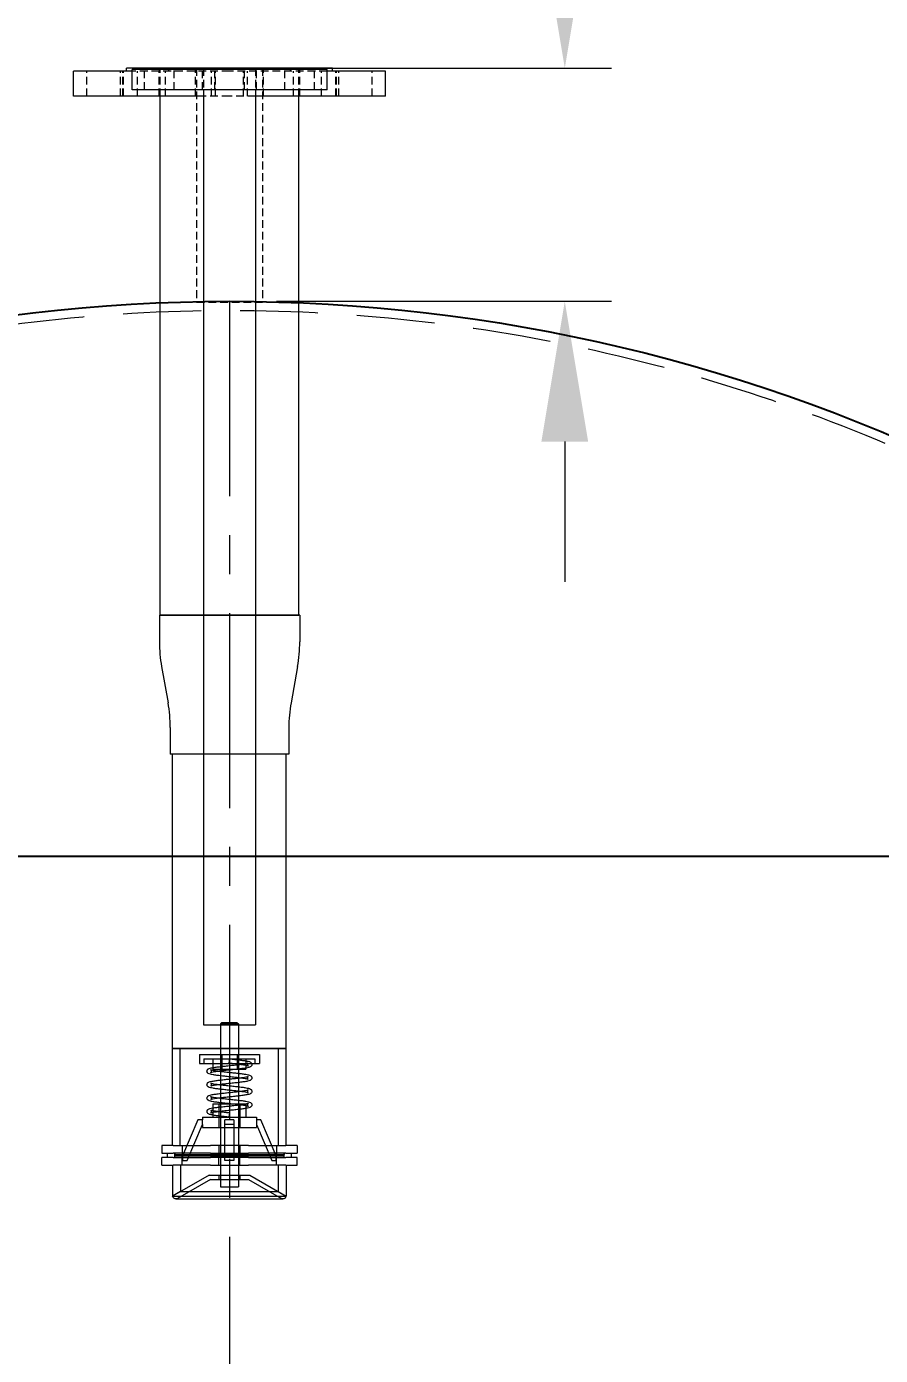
# Model space of a CAD drawing. Header units: millimetres. Extents: x -46397 to 283259, y -8690 to 23983.
# Drawn here: x 122151 to 122699, y 6882 to 7734 of the extents above; entities that cross this region are included whole.
import ezdxf

# ---------------------------------------------------------------- set-up
doc = ezdxf.new("R2010")
doc.units = ezdxf.units.MM
doc.linetypes.add('CENTER', pattern=[2, 1.25, -0.25, 0.25, -0.25])
doc.linetypes.add('HIDDENX2', pattern=[0.75, 0.5, -0.25])
doc.layers.get('Defpoints').update_dxf_attribs({"lineweight": 0})
for name, color, linetype, lineweight in [('DUONGCHINH', 7, 'Continuous', 25), ('DUONGTAM', 1, 'CENTER', 0), ('PHANTOM 2', 8, 'Continuous', 0)]:
    doc.layers.add(name, color=color, linetype=linetype, lineweight=lineweight)
doc.styles.add('GHI CHÚ 1', font='isocp_IV25.ttf', dxfattribs={"width": 0.8})
doc.dimstyles.new('1-30SCALE', dxfattribs={"dimtxt": 75, "dimasz": 75, "dimexe": 37.5, "dimexo": 30, "dimgap": 30, "dimtad": 1, "dimtoh": 1, "dimdec": 0, "dimdsep": 46, "dimtxsty": 'GHI CHÚ 1', "dimcen": 0.09, "dimclrd": 256, "dimclre": 256, "dimclrt": 2, "dimadec": 0, "dimazin": 0, "dimtfac": 1, "dimtdec": 0, "dimtofl": 0, "dimtmove": 0, "dimatfit": 3, "dimfxl": 1, "dimlwd": 0, "dimlwe": 0, "dimarcsym": 0})

# ---------------------------------------------------------------- blocks, each defined once
blk = doc.blocks.new('A$C84ccd93c')
at = {"color": 3, "linetype": 'HIDDENX2', "lineweight": 0, "ltscale": 100}
blk.add_lwpolyline([(-597.67, 1954.61), (-597.67, 2004.63, -0.284518), (-485.99, 2187.93, -0.238987), (490.65, 2187.93, -0.284518), (602.33, 2004.63), (602.33, 1954.61)], format="xyb", dxfattribs=at)
at = {"layer": 'DUONGCHINH', "color": 2, "ltscale": 10, "extrusion": (6.89019e-16, 1, 0)}
blk.add_line((607.33, 1954.61), (-602.67, 1954.61), dxfattribs=at)
at = {"layer": 'DUONGCHINH', "color": 2, "ltscale": 10}
blk.add_lwpolyline([(-603.67, 1954.61), (-603.67, 2004.61, -0.28449), (-488.7, 2193.28, -0.238987), (493.37, 2193.28, -0.28449), (608.33, 2004.61), (608.33, 1954.61)], format="xyb", close=True, dxfattribs=at)
at = {"layer": 'DUONGTAM', "ltscale": 100}
blk.add_line((2.33, 2310.63), (2.33, 98.6), dxfattribs=at)
blk = doc.blocks.new('A$Cbc6c2a49')
at = {"color": 2, "linetype": 'Continuous', "lineweight": 0, "ltscale": 10, "extrusion": (6.89019e-16, 1, 0)}
for p, q in [((-60.17, 2458.23), (-97.67, 2458.23)), ((-97.67, 2442.23), (-97.67, 2458.23)), ((-31.17, 2460.23), (-63.67, 2460.23)), ((-63.67, 2458.23), (-63.67, 2460.23)), ((2.33, 2459.23), (-60.17, 2459.23)), ((-60.17, 2446.23), (-60.17, 2459.23)), ((2.33, 2460.23), (-31.17, 2460.23)), ((-31.17, 2459.23), (-31.17, 2460.23)), ((35.83, 2460.23), (2.33, 2460.23)), ((64.83, 2459.23), (2.33, 2459.23)), ((68.33, 2460.23), (35.83, 2460.23)), ((35.83, 2459.23), (35.83, 2460.23)), ((64.83, 2446.23), (64.83, 2459.23)), ((102.33, 2458.23), (64.83, 2458.23)), ((68.33, 2458.23), (68.33, 2460.23)), ((102.33, 2442.23), (102.33, 2458.23)), ((-14.37, 2442.23), (-97.67, 2442.23)), ((2.33, 2446.23), (-60.17, 2446.23)), ((-42.12, 2109.23), (-42.12, 2442.23)), ((-14.37, 2446.23), (-14.37, 1846.61)), ((64.83, 2446.23), (2.33, 2446.23)), ((19.03, 2446.23), (19.03, 1846.61)), ((102.33, 2442.23), (19.03, 2442.23)), ((46.78, 2109.23), (46.78, 2442.23)), ((-42.12, 2109.23), (-14.37, 2109.23)), ((19.03, 2109.23), (46.78, 2109.23)), ((2.33, 2020.23), (-34.2, 2020.23)), ((-34.2, 1859.62), (-34.2, 2020.23)), ((38.83, 2020.23), (2.33, 2020.23)), ((38.7, 1859.62), (38.7, 2020.23)), ((-34.2, 1831.45), (-34.2, 1859.62)), ((38.7, 1831.45), (38.7, 1859.62)), ((-14.37, 1846.61), (19.03, 1846.61)), ((38.7, 1831.45), (-34.2, 1831.45)), ((-34.2, 1831.45), (2.25, 1831.45)), ((2.25, 1831.45), (38.7, 1831.45))]:
    blk.add_line(p, q, dxfattribs=at)
at = {"color": 1, "linetype": 'HIDDENX2', "lineweight": 0, "ltscale": 10, "extrusion": (6.89019e-16, 1, 0)}
for p, q in [((-89.17, 2442.23), (-89.17, 2458.23)), ((-67.67, 2442.23), (-67.67, 2458.23)), ((-66.17, 2442.23), (-66.17, 2458.23)), ((-65.74, 2442.23), (-65.74, 2458.23)), ((2.33, 2458.23), (-60.17, 2458.23)), ((-56.67, 2442.23), (-56.67, 2458.23)), ((-52.17, 2446.23), (-52.17, 2459.23)), ((-42.74, 2442.23), (-42.74, 2458.23)), ((-42.67, 2442.23), (-42.67, 2460.23)), ((-42.12, 2442.23), (-42.12, 2460.23)), ((-38.67, 2442.23), (-38.67, 2458.23)), ((-36.67, 2458.23), (-36.67, 2460.23)), ((-33.17, 2446.23), (-33.17, 2459.23)), ((-19.42, 2442.23), (-19.42, 2460.23)), ((-18.77, 2460.23), (-18.77, 2310.03)), ((-14.92, 2446.23), (-14.92, 2460.23)), ((-14.37, 2460.23), (-14.37, 2446.23)), ((-9.17, 2442.23), (-9.17, 2458.23)), ((-7.17, 2446.23), (-7.17, 2459.23)), ((-6.67, 2442.23), (-6.67, 2458.23)), ((64.83, 2458.23), (2.33, 2458.23)), ((11.33, 2442.23), (11.33, 2458.23)), ((11.83, 2446.23), (11.83, 2459.23)), ((13.83, 2442.23), (13.83, 2458.23)), ((19.03, 2460.23), (19.03, 2446.23)), ((19.58, 2446.23), (19.58, 2460.23)), ((23.43, 2460.23), (23.43, 2310.03)), ((24.08, 2442.23), (24.08, 2460.23)), ((37.83, 2446.23), (37.83, 2459.23)), ((41.33, 2458.23), (41.33, 2460.23)), ((43.33, 2442.23), (43.33, 2458.23)), ((46.78, 2442.23), (46.78, 2460.23)), ((47.33, 2442.23), (47.33, 2460.23)), ((47.4, 2442.23), (47.4, 2458.23)), ((56.83, 2446.23), (56.83, 2459.23)), ((61.33, 2442.23), (61.33, 2458.23)), ((70.4, 2442.23), (70.4, 2458.23)), ((70.83, 2442.23), (70.83, 2458.23)), ((72.33, 2442.23), (72.33, 2458.23)), ((93.83, 2442.23), (93.83, 2458.23)), ((2.33, 2442.23), (-14.37, 2442.23)), ((19.03, 2442.23), (2.33, 2442.23)), ((-18.77, 2310.03), (23.43, 2310.03)), ((-14.37, 2109.23), (19.03, 2109.23))]:
    blk.add_line(p, q, dxfattribs=at)
at = {"color": 2, "linetype": 'Continuous', "lineweight": 0, "ltscale": 10}
for p, q in [((47.33, 2109.23), (-42.67, 2109.23)), ((-42.67, 2109.23), (-42.67, 2092.24)), ((47.33, 2109.23), (47.33, 2092.24)), ((-41.25, 2076.34), (-37.08, 2053.12)), ((45.92, 2076.34), (41.75, 2053.12)), ((-35.67, 2037.22), (-35.67, 2020.23)), ((40.33, 2037.22), (40.33, 2020.23)), ((40.33, 2020.23), (-35.67, 2020.23))]:
    blk.add_line(p, q, dxfattribs=at)
at = {"color": 150, "linetype": 'Continuous', "lineweight": 0, "ltscale": 10, "extrusion": (6.89019e-16, 1, 0)}
blk.add_line((-42.12, 2109.23), (46.78, 2109.23), dxfattribs=at)
at = {"color": 100, "linetype": 'Continuous', "lineweight": 0, "ltscale": 10, "extrusion": (6.89019e-16, 1, 0)}
for p, q in [((-2.55, 1848.06), (-3.5, 1847.1)), ((8.01, 1847.1), (-3.5, 1847.1)), ((-3.5, 1847.1), (-3.5, 1742.55)), ((-2.55, 1848.06), (7.05, 1848.06)), ((7.05, 1848.06), (8.01, 1847.1)), ((8.01, 1847.1), (8.01, 1742.55)), ((-34.2, 1769.11), (-34.2, 1831.45)), ((-29.25, 1769.11), (-29.25, 1831.45)), ((-16.93, 1827.62), (8.83, 1827.62)), ((-16.93, 1827.62), (-16.93, 1821.86)), ((-14.06, 1824.74), (7.84, 1824.74)), ((-14.06, 1824.74), (-14.06, 1821.86)), ((-8.3, 1824.74), (-8.3, 1818.03)), ((-2.69, 1827.62), (-2.69, 1818.03)), ((7.19, 1827.62), (7.19, 1818.03)), ((7.84, 1824.74), (18.56, 1824.74)), ((8.83, 1827.62), (21.43, 1827.62)), ((12.8, 1824.74), (12.8, 1818.03)), ((18.56, 1824.74), (18.56, 1821.86)), ((21.43, 1827.62), (21.43, 1821.86)), ((33.75, 1769.11), (33.75, 1831.45)), ((38.7, 1769.11), (38.7, 1831.45)), ((-16.93, 1821.86), (8.83, 1821.86)), ((-8.3, 1818.03), (5.87, 1818.03)), ((5.87, 1818.03), (12.8, 1818.03)), ((8.83, 1821.86), (21.43, 1821.86)), ((-8.3, 1795.96), (2.25, 1795.96)), ((-8.3, 1795.96), (-8.3, 1787.33)), ((-4.46, 1795.96), (-4.46, 1780.62)), ((2.25, 1795.96), (12.8, 1795.96)), ((2.25, 1788.77), (2.4, 1790.2)), ((8.96, 1795.96), (8.96, 1780.62)), ((12.8, 1795.96), (12.8, 1787.33)), ((-17.96, 1785.56), (-27.81, 1762.54)), ((-24.93, 1759.52), (-15.01, 1782.69)), ((-15.01, 1785.56), (-17.96, 1785.56)), ((-15.01, 1787.33), (2.25, 1787.33)), ((-15.01, 1787.33), (-15.01, 1785.56)), ((-15.01, 1782.69), (-15.01, 1785.56)), ((-15.01, 1782.69), (-15.01, 1780.62)), ((5.13, 1785.56), (-0.63, 1785.56)), ((-0.63, 1762.54), (-0.63, 1785.56)), ((5.13, 1782.69), (-0.63, 1782.69)), ((2.1, 1787.34), (2.25, 1788.77)), ((2.25, 1787.33), (19.52, 1787.33)), ((5.13, 1785.56), (5.13, 1762.54)), ((19.52, 1787.33), (19.52, 1785.56)), ((19.52, 1785.56), (19.52, 1782.69)), ((22.46, 1785.56), (19.52, 1785.56)), ((19.52, 1782.69), (19.52, 1780.62)), ((19.52, 1782.69), (29.43, 1759.52)), ((32.31, 1762.54), (22.46, 1785.56)), ((-15.01, 1780.62), (2.25, 1780.62)), ((2.25, 1780.62), (19.52, 1780.62)), ((-33.84, 1769.11), (-41.15, 1769.11)), ((-41.15, 1769.11), (-41.15, 1764.31)), ((-33.84, 1769.11), (-9.91, 1769.11)), ((-27.96, 1769.11), (-27.96, 1763.35)), ((14.41, 1769.11), (-9.91, 1769.11)), ((-4.46, 1769.11), (-4.46, 1764.31)), ((8.96, 1769.11), (8.96, 1764.31)), ((14.41, 1769.11), (38.34, 1769.11)), ((32.46, 1769.11), (32.46, 1763.35)), ((45.65, 1769.11), (38.34, 1769.11)), ((45.65, 1769.11), (45.65, 1764.31)), ((-41.15, 1764.31), (-33.84, 1764.31)), ((-33.84, 1761.43), (-41.15, 1761.43)), ((-41.15, 1756.64), (-41.15, 1761.43)), ((-41.15, 1756.64), (-33.84, 1756.64)), ((-37.55, 1761.43), (-37.55, 1764.31)), ((-34.2, 1756.64), (-34.2, 1736.67)), ((-9.91, 1764.31), (-33.84, 1764.31)), ((-33.84, 1761.43), (-9.91, 1761.43)), ((-9.91, 1756.64), (-33.84, 1756.64)), ((-32.76, 1764.31), (-32.76, 1763.35)), ((-32.76, 1761.43), (-32.76, 1764.31)), ((-32.76, 1763.35), (37.26, 1763.35)), ((37.26, 1762.39), (-32.76, 1762.39)), ((-32.76, 1761.43), (-32.76, 1762.39)), ((-29.05, 1756.64), (-29.05, 1739.64)), ((-27.96, 1756.64), (-27.96, 1762.39)), ((-27.81, 1762.54), (-27.81, 1759.52)), ((-27.81, 1759.52), (-24.93, 1759.52)), ((-9.91, 1764.31), (14.41, 1764.31)), ((14.41, 1761.43), (-9.91, 1761.43)), ((-9.91, 1756.64), (14.41, 1756.64)), ((-4.46, 1756.64), (-4.46, 1761.43)), ((5.13, 1762.54), (-0.63, 1762.54)), ((-0.63, 1759.52), (-0.63, 1762.54)), ((5.13, 1759.52), (-0.63, 1759.52)), ((5.13, 1762.54), (5.13, 1759.52)), ((8.96, 1756.64), (8.96, 1761.43)), ((38.34, 1764.31), (14.41, 1764.31)), ((14.41, 1761.43), (38.34, 1761.43)), ((38.34, 1756.64), (14.41, 1756.64)), ((29.43, 1759.52), (32.31, 1759.52)), ((32.31, 1759.52), (32.31, 1762.54)), ((32.46, 1756.64), (32.46, 1762.39)), ((33.55, 1756.64), (33.55, 1739.64)), ((37.26, 1764.31), (37.26, 1763.35)), ((37.26, 1761.43), (37.26, 1764.31)), ((37.26, 1761.43), (37.26, 1762.39)), ((38.34, 1764.31), (45.65, 1764.31)), ((45.65, 1761.43), (38.34, 1761.43)), ((38.34, 1756.64), (45.65, 1756.64)), ((38.7, 1756.64), (38.7, 1736.67)), ((42.06, 1761.43), (42.06, 1764.31)), ((45.65, 1756.64), (45.65, 1761.43)), ((-10.72, 1750.22), (-34.2, 1736.67)), ((-9.95, 1747.35), (-31.1, 1735.13)), ((-10.72, 1750.22), (3.43, 1750.22)), ((-9.95, 1747.35), (3.36, 1747.35)), ((-4.46, 1750.22), (-4.46, 1747.35)), ((3.36, 1747.35), (14.45, 1747.35)), ((3.43, 1750.22), (15.22, 1750.22)), ((8.96, 1750.22), (8.96, 1747.35)), ((14.45, 1747.35), (35.6, 1735.13)), ((15.22, 1750.22), (38.7, 1736.67)), ((-29.05, 1739.64), (-34.2, 1736.67)), ((-29.05, 1739.64), (33.55, 1739.64)), ((-3.5, 1742.55), (8.01, 1742.55)), ((33.55, 1739.64), (38.7, 1736.67)), ((-34.2, 1736.67), (5.57, 1736.67)), ((-33.72, 1735.84), (-34.2, 1736.67)), ((-34.2, 1736.67), (38.7, 1736.67)), ((-32.06, 1734.88), (36.56, 1734.88)), ((5.57, 1736.67), (38.7, 1736.67)), ((38.22, 1735.84), (38.7, 1736.67))]:
    blk.add_line(p, q, dxfattribs=at)
at = {"color": 2, "linetype": 'Continuous', "lineweight": 0, "ltscale": 10}
for centre, start, end in [((47.33, 2092.24), 180, 190.17551), ((-42.67, 2092.24), 349.82449, 0), ((-125.67, 2037.22), 0, 10.17551), ((130.33, 2037.22), 169.82449, 180)]:
    blk.add_arc(centre, 90, start, end, dxfattribs=at)
at = {"color": 100, "linetype": 'Continuous', "lineweight": 0, "ltscale": 10, "extrusion": (0, 0, -1)}
for centre, start, end in [((32.06, 1736.79), 270, 330), ((32.06, 1736.79), 240, 270), ((-36.56, 1736.79), 270, 300), ((-36.56, 1736.79), 210, 270)]:
    blk.add_arc(centre, 1.92, start, end, dxfattribs=at)
at = {"color": 100, "linetype": 'Continuous', "lineweight": 0, "ltscale": 10}
for points, knots in [([(2.4, 1824.73), (3.48, 1824.62), (4.57, 1824.5), (6.66, 1824.27), (7.67, 1824.16), (9.57, 1823.93), (10.47, 1823.81), (12.07, 1823.58), (12.79, 1823.46), (14.04, 1823.22), (14.56, 1823.09), (15.25, 1822.86), (15.47, 1822.78), (15.92, 1822.51), (16.18, 1822.33), (16.47, 1821.86), (16.55, 1821.7), (16.64, 1821.31), (16.65, 1821.07), (16.57, 1820.64), (16.49, 1820.45), (16.29, 1820.12), (16.16, 1819.99), (15.9, 1819.76), (15.75, 1819.67), (15.33, 1819.45), (15.06, 1819.35), (14.22, 1819.1), (13.59, 1818.97), (12.09, 1818.71), (11.22, 1818.58), (9.38, 1818.33), (8.41, 1818.21), (6.38, 1817.98), (5.32, 1817.86), (3.17, 1817.63), (2.08, 1817.52), (-0.06, 1817.29), (-1.12, 1817.18), (-3.13, 1816.95), (-4.09, 1816.83), (-5.83, 1816.61), (-6.63, 1816.5), (-7.99, 1816.28), (-8.56, 1816.17), (-9.4, 1815.97), (-9.7, 1815.86), (-9.76, 1815.83), (-9.76, 1815.83), (-9.76, 1815.83), (-9.73, 1815.85), (-9.62, 1815.94), (-9.57, 1815.99), (-9.43, 1816.17), (-9.35, 1816.32), (-9.28, 1816.6), (-9.26, 1816.71), (-9.26, 1817.02), (-9.31, 1817.22), (-9.45, 1817.51), (-9.53, 1817.62), (-9.66, 1817.75), (-9.71, 1817.79), (-9.75, 1817.82), (-9.76, 1817.82), (-9.76, 1817.82), (-9.76, 1817.82), (-9.71, 1817.8), (-9.62, 1817.76), (-9.29, 1817.66), (-8.99, 1817.58), (-8.17, 1817.41), (-7.61, 1817.31), (-6.29, 1817.11), (-5.5, 1817), (-3.77, 1816.78), (-2.81, 1816.67), (-0.81, 1816.44), (0.24, 1816.33), (2.36, 1816.1), (3.45, 1815.99), (5.56, 1815.76), (6.61, 1815.65), (8.59, 1815.42), (9.53, 1815.3), (11.25, 1815.07), (12.04, 1814.95), (13.41, 1814.72), (14.01, 1814.59), (15.02, 1814.32), (15.42, 1814.21), (15.97, 1813.83), (16.07, 1813.75), (16.27, 1813.54), (16.37, 1813.41), (16.57, 1813.04), (16.64, 1812.77), (16.64, 1812.3), (16.59, 1812.08), (16.44, 1811.71), (16.33, 1811.55), (16.09, 1811.28), (15.95, 1811.17), (15.63, 1810.96), (15.45, 1810.88), (14.86, 1810.64), (14.41, 1810.52), (13.19, 1810.26), (12.36, 1810.12), (10.59, 1809.86), (9.67, 1809.74), (7.72, 1809.5), (6.69, 1809.38), (4.58, 1809.15), (3.49, 1809.04), (1.33, 1808.81), (0.25, 1808.69), (-1.83, 1808.46), (-2.84, 1808.35), (-4.71, 1808.12), (-5.59, 1808.01), (-7.13, 1807.79), (-7.81, 1807.68), (-8.89, 1807.46), (-9.32, 1807.36), (-9.67, 1807.24), (-9.74, 1807.21), (-9.76, 1807.2), (-9.76, 1807.2), (-9.76, 1807.2), (-9.74, 1807.21), (-9.65, 1807.28), (-9.6, 1807.33), (-9.46, 1807.49), (-9.37, 1807.64), (-9.28, 1807.93), (-9.26, 1808.06), (-9.26, 1808.39), (-9.31, 1808.58), (-9.44, 1808.87), (-9.53, 1808.98), (-9.66, 1809.12), (-9.71, 1809.15), (-9.75, 1809.18), (-9.76, 1809.19), (-9.76, 1809.19), (-9.76, 1809.19), (-9.71, 1809.16), (-9.62, 1809.13), (-9.29, 1809.03), (-9, 1808.95), (-8.19, 1808.78), (-7.64, 1808.68), (-6.32, 1808.48), (-5.53, 1808.37), (-3.8, 1808.15), (-2.85, 1808.04), (-0.86, 1807.81), (0.2, 1807.7), (2.32, 1807.47), (3.41, 1807.36), (5.52, 1807.13), (6.57, 1807.02), (8.55, 1806.79), (9.49, 1806.67), (11.22, 1806.44), (12.01, 1806.33), (13.39, 1806.09), (13.98, 1805.97), (15, 1805.7), (15.41, 1805.59), (15.95, 1805.21), (16.05, 1805.13), (16.26, 1804.92), (16.37, 1804.79), (16.56, 1804.41), (16.64, 1804.15), (16.64, 1803.67), (16.59, 1803.45), (16.44, 1803.08), (16.33, 1802.92), (16.09, 1802.65), (15.96, 1802.54), (15.64, 1802.33), (15.45, 1802.25), (14.86, 1802.01), (14.42, 1801.89), (13.2, 1801.63), (12.38, 1801.49), (10.61, 1801.23), (9.68, 1801.11), (7.74, 1800.87), (6.7, 1800.75), (4.6, 1800.52), (3.51, 1800.41), (1.35, 1800.18), (0.27, 1800.06), (-1.81, 1799.83), (-2.83, 1799.72), (-4.7, 1799.49), (-5.58, 1799.38), (-7.12, 1799.16), (-7.8, 1799.05), (-8.88, 1798.83), (-9.31, 1798.73), (-9.67, 1798.61), (-9.74, 1798.58), (-9.76, 1798.57), (-9.76, 1798.57), (-9.76, 1798.57), (-9.74, 1798.58), (-9.65, 1798.65), (-9.6, 1798.7), (-9.46, 1798.86), (-9.37, 1799), (-9.28, 1799.3), (-9.26, 1799.43), (-9.26, 1799.75), (-9.31, 1799.95), (-9.44, 1800.24), (-9.53, 1800.35), (-9.66, 1800.49), (-9.71, 1800.52), (-9.75, 1800.55), (-9.76, 1800.56), (-9.76, 1800.56), (-9.76, 1800.55), (-9.71, 1800.53), (-9.62, 1800.5), (-9.3, 1800.39), (-9, 1800.32), (-8.19, 1800.15), (-7.64, 1800.05), (-6.32, 1799.85), (-5.53, 1799.74), (-3.81, 1799.52), (-2.85, 1799.41), (-0.86, 1799.18), (0.2, 1799.07), (2.32, 1798.84), (3.4, 1798.73), (5.52, 1798.5), (6.57, 1798.39), (8.55, 1798.16), (9.49, 1798.04), (11.22, 1797.81), (12, 1797.69), (13.39, 1797.46), (13.98, 1797.33), (15, 1797.06), (15.41, 1796.95), (15.95, 1796.58), (16.05, 1796.5), (16.26, 1796.29), (16.37, 1796.16), (16.56, 1795.78), (16.64, 1795.52), (16.64, 1795.04), (16.59, 1794.82), (16.44, 1794.44), (16.33, 1794.28), (16.09, 1794.01), (15.96, 1793.91), (15.64, 1793.7), (15.45, 1793.61), (14.87, 1793.38), (14.42, 1793.26), (13.2, 1793), (12.38, 1792.85), (10.61, 1792.59), (9.68, 1792.47), (7.74, 1792.24), (6.71, 1792.12), (4.6, 1791.89), (3.51, 1791.77), (1.35, 1791.54), (0.27, 1791.43), (-1.81, 1791.2), (-2.83, 1791.09), (-4.7, 1790.86), (-5.58, 1790.75), (-7.12, 1790.52), (-7.8, 1790.41), (-8.88, 1790.2), (-9.31, 1790.09), (-9.67, 1789.98), (-9.74, 1789.94), (-9.76, 1789.93), (-9.76, 1789.93), (-9.76, 1789.93), (-9.74, 1789.95), (-9.65, 1790.02), (-9.6, 1790.06), (-9.46, 1790.23), (-9.37, 1790.37), (-9.28, 1790.67), (-9.26, 1790.8), (-9.26, 1791.12), (-9.31, 1791.31), (-9.44, 1791.61), (-9.53, 1791.72), (-9.66, 1791.85), (-9.71, 1791.89), (-9.75, 1791.92), (-9.76, 1791.92), (-9.76, 1791.92), (-9.76, 1791.92), (-9.71, 1791.9), (-9.62, 1791.86), (-9.3, 1791.76), (-9, 1791.69), (-8.19, 1791.52), (-7.64, 1791.42), (-6.32, 1791.21), (-5.53, 1791.1), (-3.81, 1790.89), (-2.85, 1790.77), (-0.86, 1790.55), (0.2, 1790.44), (1.64, 1790.28), (2.02, 1790.24), (2.4, 1790.2)], [0, 0, 0, 0, 3.255534, 3.255534, 6.500808, 6.500808, 9.763637, 9.763637, 13.056435, 13.056435, 16.42585, 16.42585, 18.286255, 18.286255, 20.075659, 20.075659, 20.7934, 20.7934, 21.709382, 21.709382, 22.556893, 22.556893, 23.449854, 23.449854, 24.58777, 24.58777, 26.861886, 26.861886, 30.573441, 30.573441, 34.172372, 34.172372, 37.508091, 37.508091, 40.787111, 40.787111, 44.042417, 44.042417, 47.28224, 47.28224, 50.507175, 50.507175, 53.711307, 53.711307, 56.87464, 56.87464, 59.929212, 59.929212, 60.20495, 60.20495, 61.192695, 61.192695, 61.789121, 61.789121, 62.618379, 62.618379, 63.118392, 63.118392, 63.96873, 63.96873, 64.75738, 64.75738, 65.523724, 65.523724, 66.032528, 66.032528, 66.464988, 66.464988, 67.9071, 67.9071, 70.207211, 70.207211, 73.053605, 73.053605, 76.133651, 76.133651, 79.302651, 79.302651, 82.508693, 82.508693, 85.734598, 85.734598, 88.97513, 88.97513, 92.231133, 92.231133, 95.510818, 95.510818, 98.842914, 98.842914, 102.365148, 102.365148, 103.116393, 103.116393, 103.891665, 103.891665, 104.937146, 104.937146, 105.78861, 105.78861, 106.650756, 106.650756, 107.630358, 107.630358, 109.166168, 109.166168, 112.366785, 112.366785, 116.288201, 116.288201, 119.690678, 119.690678, 122.986961, 122.986961, 126.250865, 126.250865, 129.497003, 129.497003, 132.728698, 132.728698, 135.943175, 135.943175, 139.128391, 139.128391, 142.244953, 142.244953, 143.661209, 143.661209, 143.833986, 143.833986, 144.714526, 144.714526, 145.321743, 145.321743, 146.176572, 146.176572, 146.748439, 146.748439, 147.587061, 147.587061, 148.377983, 148.377983, 149.143666, 149.143666, 149.662644, 149.662644, 150.080849, 150.080849, 151.514329, 151.514329, 153.801968, 153.801968, 156.643951, 156.643951, 159.722115, 159.722115, 162.890399, 162.890399, 166.096101, 166.096101, 169.321792, 169.321792, 172.562137, 172.562137, 175.817903, 175.817903, 179.097161, 179.097161, 182.428144, 182.428144, 185.945, 185.945, 186.706888, 186.706888, 187.507652, 187.507652, 188.562358, 188.562358, 189.413597, 189.413597, 190.275538, 190.275538, 191.253708, 191.253708, 192.783102, 192.783102, 195.975204, 195.975204, 199.899689, 199.899689, 203.303338, 203.303338, 206.599876, 206.599876, 209.863897, 209.863897, 213.110113, 213.110113, 216.341886, 216.341886, 219.556473, 219.556473, 222.741905, 222.741905, 225.859044, 225.859044, 227.276584, 227.276584, 227.464124, 227.464124, 228.335646, 228.335646, 228.946497, 228.946497, 229.803211, 229.803211, 230.378547, 230.378547, 231.216578, 231.216578, 232.007615, 232.007615, 232.773265, 232.773265, 233.292756, 233.292756, 233.710244, 233.710244, 235.143291, 235.143291, 237.430301, 237.430301, 240.272062, 240.272062, 243.35013, 243.35013, 246.518377, 246.518377, 249.724062, 249.724062, 252.949743, 252.949743, 256.190078, 256.190078, 259.445833, 259.445833, 262.725069, 262.725069, 266.055997, 266.055997, 269.572585, 269.572585, 270.335012, 270.335012, 271.137096, 271.137096, 272.192268, 272.192268, 273.043492, 273.043492, 273.905425, 273.905425, 274.883536, 274.883536, 276.412664, 276.412664, 279.604408, 279.604408, 283.529019, 283.529019, 286.932717, 286.932717, 290.229266, 290.229266, 293.493291, 293.493291, 296.739511, 296.739511, 299.971287, 299.971287, 303.185879, 303.185879, 306.37132, 306.37132, 309.488483, 309.488483, 310.906077, 310.906077, 311.094235, 311.094235, 311.965379, 311.965379, 312.576383, 312.576383, 313.433176, 313.433176, 314.008657, 314.008657, 314.846663, 314.846663, 315.637704, 315.637704, 316.403354, 316.403354, 316.922866, 316.922866, 317.340324, 317.340324, 318.773353, 318.773353, 321.060337, 321.060337, 323.902088, 323.902088, 326.980152, 326.980152, 330.148398, 330.148398, 333.354083, 333.354083, 334.509452, 334.509452, 334.509452, 334.509452]), ([(2.25, 1823.3), (2.27, 1823.48), (2.29, 1823.67), (2.33, 1824.01), (2.34, 1824.17), (2.37, 1824.43), (2.38, 1824.54), (2.4, 1824.69), (2.4, 1824.73), (2.4, 1824.73), (2.4, 1824.73), (2.4, 1824.73)], [-1.8232205, -1.8232205, -1.8232205, -1.8232205, -1.7656573, -1.7656573, -1.7070607, -1.7070607, -1.648464, -1.648464, -1.5898673, -1.5898673, -1.5868642, -1.5868642, -1.5868642, -1.5868642]), ([(2.1, 1787.34), (1.02, 1787.45), (-0.07, 1787.57), (-2.16, 1787.8), (-3.17, 1787.91), (-5.07, 1788.14), (-5.96, 1788.26), (-7.57, 1788.49), (-8.29, 1788.61), (-9.54, 1788.85), (-10.06, 1788.98), (-10.74, 1789.21), (-10.97, 1789.3), (-11.42, 1789.56), (-11.68, 1789.74), (-11.97, 1790.21), (-12.04, 1790.37), (-12.14, 1790.76), (-12.15, 1791), (-12.07, 1791.43), (-11.99, 1791.62), (-11.79, 1791.95), (-11.66, 1792.08), (-11.4, 1792.31), (-11.25, 1792.4), (-10.83, 1792.62), (-10.55, 1792.72), (-9.72, 1792.97), (-9.09, 1793.1), (-7.59, 1793.37), (-6.72, 1793.49), (-4.88, 1793.74), (-3.91, 1793.86), (-1.88, 1794.09), (-0.82, 1794.21), (1.33, 1794.44), (2.42, 1794.55), (4.56, 1794.78), (5.63, 1794.9), (7.63, 1795.12), (8.59, 1795.24), (10.33, 1795.46), (11.13, 1795.57), (12.49, 1795.79), (13.06, 1795.9), (13.91, 1796.1), (14.21, 1796.21), (14.26, 1796.24), (14.26, 1796.24), (14.26, 1796.24), (14.23, 1796.22), (14.12, 1796.13), (14.07, 1796.08), (13.94, 1795.9), (13.85, 1795.75), (13.78, 1795.47), (13.76, 1795.36), (13.76, 1795.05), (13.81, 1794.86), (13.95, 1794.56), (14.03, 1794.45), (14.16, 1794.32), (14.21, 1794.28), (14.26, 1794.25), (14.26, 1794.25), (14.26, 1794.25), (14.26, 1794.25), (14.21, 1794.28), (14.12, 1794.31), (13.79, 1794.41), (13.49, 1794.49), (12.67, 1794.66), (12.11, 1794.76), (10.79, 1794.96), (10, 1795.07), (8.27, 1795.29), (7.31, 1795.4), (5.32, 1795.63), (4.26, 1795.74), (2.14, 1795.97), (1.05, 1796.08), (-1.06, 1796.31), (-2.11, 1796.43), (-4.08, 1796.65), (-5.03, 1796.77), (-6.75, 1797), (-7.53, 1797.12), (-8.91, 1797.36), (-9.5, 1797.48), (-10.52, 1797.75), (-10.92, 1797.86), (-11.47, 1798.24), (-11.57, 1798.32), (-11.77, 1798.53), (-11.87, 1798.66), (-12.06, 1799.03), (-12.14, 1799.3), (-12.14, 1799.77), (-12.09, 1799.99), (-11.93, 1800.36), (-11.82, 1800.52), (-11.58, 1800.79), (-11.45, 1800.9), (-11.13, 1801.11), (-10.95, 1801.19), (-10.36, 1801.43), (-9.91, 1801.55), (-8.69, 1801.81), (-7.86, 1801.95), (-6.09, 1802.21), (-5.17, 1802.34), (-3.22, 1802.57), (-2.19, 1802.69), (-0.08, 1802.92), (1.01, 1803.03), (3.17, 1803.26), (4.25, 1803.38), (6.33, 1803.61), (7.34, 1803.72), (9.22, 1803.95), (10.09, 1804.06), (11.63, 1804.28), (12.31, 1804.4), (13.39, 1804.61), (13.82, 1804.71), (14.17, 1804.83), (14.25, 1804.86), (14.26, 1804.87), (14.26, 1804.87), (14.26, 1804.87), (14.24, 1804.86), (14.15, 1804.79), (14.1, 1804.74), (13.96, 1804.58), (13.87, 1804.43), (13.78, 1804.14), (13.76, 1804.01), (13.76, 1803.69), (13.81, 1803.49), (13.94, 1803.2), (14.03, 1803.09), (14.16, 1802.95), (14.21, 1802.92), (14.26, 1802.89), (14.26, 1802.88), (14.26, 1802.88), (14.26, 1802.89), (14.21, 1802.91), (14.12, 1802.94), (13.8, 1803.04), (13.5, 1803.12), (12.69, 1803.29), (12.14, 1803.39), (10.82, 1803.59), (10.03, 1803.7), (8.31, 1803.92), (7.35, 1804.03), (5.36, 1804.26), (4.3, 1804.37), (2.18, 1804.6), (1.09, 1804.71), (-1.02, 1804.94), (-2.07, 1805.05), (-4.05, 1805.28), (-4.99, 1805.4), (-6.72, 1805.63), (-7.5, 1805.75), (-8.89, 1805.98), (-9.48, 1806.1), (-10.5, 1806.37), (-10.91, 1806.49), (-11.45, 1806.86), (-11.55, 1806.94), (-11.76, 1807.15), (-11.86, 1807.28), (-12.06, 1807.66), (-12.14, 1807.92), (-12.14, 1808.4), (-12.09, 1808.62), (-11.94, 1808.99), (-11.83, 1809.15), (-11.59, 1809.42), (-11.46, 1809.53), (-11.14, 1809.74), (-10.95, 1809.83), (-10.36, 1810.06), (-9.92, 1810.18), (-8.7, 1810.44), (-7.88, 1810.58), (-6.11, 1810.84), (-5.18, 1810.97), (-3.23, 1811.2), (-2.2, 1811.32), (-0.1, 1811.55), (0.99, 1811.67), (3.15, 1811.89), (4.24, 1812.01), (6.32, 1812.24), (7.33, 1812.35), (9.2, 1812.58), (10.08, 1812.69), (11.62, 1812.91), (12.3, 1813.03), (13.39, 1813.24), (13.81, 1813.35), (14.17, 1813.46), (14.24, 1813.49), (14.26, 1813.5), (14.26, 1813.5), (14.26, 1813.5), (14.24, 1813.49), (14.15, 1813.42), (14.1, 1813.38), (13.96, 1813.21), (13.87, 1813.07), (13.78, 1812.77), (13.76, 1812.64), (13.76, 1812.32), (13.81, 1812.13), (13.94, 1811.83), (14.03, 1811.72), (14.16, 1811.59), (14.21, 1811.55), (14.26, 1811.52), (14.26, 1811.52), (14.26, 1811.52), (14.26, 1811.52), (14.21, 1811.54), (14.12, 1811.57), (13.8, 1811.68), (13.5, 1811.75), (12.69, 1811.92), (12.14, 1812.02), (10.82, 1812.23), (10.03, 1812.33), (8.31, 1812.55), (7.35, 1812.67), (5.36, 1812.89), (4.31, 1813), (2.18, 1813.23), (1.1, 1813.34), (-1.02, 1813.57), (-2.07, 1813.69), (-4.04, 1813.91), (-4.99, 1814.03), (-6.71, 1814.26), (-7.5, 1814.38), (-8.88, 1814.62), (-9.48, 1814.74), (-10.5, 1815.01), (-10.9, 1815.12), (-11.45, 1815.49), (-11.55, 1815.57), (-11.76, 1815.78), (-11.86, 1815.91), (-12.06, 1816.29), (-12.14, 1816.56), (-12.14, 1817.04), (-12.09, 1817.25), (-11.94, 1817.63), (-11.83, 1817.79), (-11.59, 1818.06), (-11.46, 1818.16), (-11.14, 1818.37), (-10.95, 1818.46), (-10.36, 1818.69), (-9.92, 1818.81), (-8.7, 1819.08), (-7.88, 1819.22), (-6.11, 1819.48), (-5.18, 1819.6), (-3.24, 1819.83), (-2.2, 1819.95), (-0.1, 1820.18), (0.99, 1820.3), (3.15, 1820.53), (4.23, 1820.64), (6.32, 1820.87), (7.33, 1820.98), (9.2, 1821.21), (10.08, 1821.32), (11.62, 1821.55), (12.3, 1821.66), (13.39, 1821.87), (13.81, 1821.98), (14.17, 1822.1), (14.24, 1822.13), (14.26, 1822.14), (14.26, 1822.14), (14.26, 1822.14), (14.24, 1822.13), (14.15, 1822.05), (14.1, 1822.01), (13.96, 1821.85), (13.87, 1821.7), (13.78, 1821.41), (13.76, 1821.27), (13.76, 1820.95), (13.81, 1820.76), (13.94, 1820.46), (14.03, 1820.36), (14.16, 1820.22), (14.21, 1820.18), (14.26, 1820.15), (14.26, 1820.15), (14.26, 1820.15), (14.26, 1820.15), (14.21, 1820.17), (14.12, 1820.21), (13.8, 1820.31), (13.5, 1820.38), (12.69, 1820.55), (12.14, 1820.65), (10.82, 1820.86), (10.03, 1820.97), (8.31, 1821.19), (7.35, 1821.3), (5.36, 1821.52), (4.31, 1821.64), (2.87, 1821.79), (2.48, 1821.83), (2.1, 1821.87)], [0, 0, 0, 0, 3.255534, 3.255534, 6.500808, 6.500808, 9.763637, 9.763637, 13.056435, 13.056435, 16.42585, 16.42585, 18.286255, 18.286255, 20.075659, 20.075659, 20.7934, 20.7934, 21.709382, 21.709382, 22.556893, 22.556893, 23.449854, 23.449854, 24.58777, 24.58777, 26.861886, 26.861886, 30.573441, 30.573441, 34.172372, 34.172372, 37.508091, 37.508091, 40.787111, 40.787111, 44.042417, 44.042417, 47.28224, 47.28224, 50.507175, 50.507175, 53.711307, 53.711307, 56.87464, 56.87464, 59.929212, 59.929212, 60.20495, 60.20495, 61.192695, 61.192695, 61.789121, 61.789121, 62.618379, 62.618379, 63.118392, 63.118392, 63.96873, 63.96873, 64.75738, 64.75738, 65.523724, 65.523724, 66.032528, 66.032528, 66.464988, 66.464988, 67.9071, 67.9071, 70.207211, 70.207211, 73.053605, 73.053605, 76.133651, 76.133651, 79.302651, 79.302651, 82.508693, 82.508693, 85.734598, 85.734598, 88.97513, 88.97513, 92.231133, 92.231133, 95.510818, 95.510818, 98.842914, 98.842914, 102.365148, 102.365148, 103.116393, 103.116393, 103.891665, 103.891665, 104.937146, 104.937146, 105.78861, 105.78861, 106.650756, 106.650756, 107.630358, 107.630358, 109.166168, 109.166168, 112.366785, 112.366785, 116.288201, 116.288201, 119.690678, 119.690678, 122.986961, 122.986961, 126.250865, 126.250865, 129.497003, 129.497003, 132.728698, 132.728698, 135.943175, 135.943175, 139.128391, 139.128391, 142.244953, 142.244953, 143.661209, 143.661209, 143.833986, 143.833986, 144.714526, 144.714526, 145.321743, 145.321743, 146.176572, 146.176572, 146.748439, 146.748439, 147.587061, 147.587061, 148.377983, 148.377983, 149.143666, 149.143666, 149.662644, 149.662644, 150.080849, 150.080849, 151.514329, 151.514329, 153.801968, 153.801968, 156.643951, 156.643951, 159.722115, 159.722115, 162.890399, 162.890399, 166.096101, 166.096101, 169.321792, 169.321792, 172.562137, 172.562137, 175.817903, 175.817903, 179.097161, 179.097161, 182.428144, 182.428144, 185.945, 185.945, 186.706888, 186.706888, 187.507652, 187.507652, 188.562358, 188.562358, 189.413597, 189.413597, 190.275538, 190.275538, 191.253708, 191.253708, 192.783102, 192.783102, 195.975204, 195.975204, 199.899689, 199.899689, 203.303338, 203.303338, 206.599876, 206.599876, 209.863897, 209.863897, 213.110113, 213.110113, 216.341886, 216.341886, 219.556473, 219.556473, 222.741905, 222.741905, 225.859044, 225.859044, 227.276584, 227.276584, 227.464124, 227.464124, 228.335646, 228.335646, 228.946497, 228.946497, 229.803211, 229.803211, 230.378547, 230.378547, 231.216578, 231.216578, 232.007615, 232.007615, 232.773265, 232.773265, 233.292756, 233.292756, 233.710244, 233.710244, 235.143291, 235.143291, 237.430301, 237.430301, 240.272062, 240.272062, 243.35013, 243.35013, 246.518377, 246.518377, 249.724062, 249.724062, 252.949743, 252.949743, 256.190078, 256.190078, 259.445833, 259.445833, 262.725069, 262.725069, 266.055997, 266.055997, 269.572585, 269.572585, 270.335012, 270.335012, 271.137096, 271.137096, 272.192268, 272.192268, 273.043492, 273.043492, 273.905425, 273.905425, 274.883536, 274.883536, 276.412664, 276.412664, 279.604408, 279.604408, 283.529019, 283.529019, 286.932717, 286.932717, 290.229266, 290.229266, 293.493291, 293.493291, 296.739511, 296.739511, 299.971287, 299.971287, 303.185879, 303.185879, 306.37132, 306.37132, 309.488483, 309.488483, 310.906077, 310.906077, 311.094235, 311.094235, 311.965379, 311.965379, 312.576383, 312.576383, 313.433176, 313.433176, 314.008657, 314.008657, 314.846663, 314.846663, 315.637704, 315.637704, 316.403354, 316.403354, 316.922866, 316.922866, 317.340324, 317.340324, 318.773353, 318.773353, 321.060337, 321.060337, 323.902088, 323.902088, 326.980152, 326.980152, 330.148398, 330.148398, 333.354083, 333.354083, 334.509452, 334.509452, 334.509452, 334.509452]), ([(2.1, 1821.87), (2.1, 1821.87), (2.1, 1821.9), (2.11, 1822.02), (2.12, 1822.11), (2.15, 1822.36), (2.17, 1822.51), (2.18, 1822.68), (2.19, 1822.78), (2.21, 1822.87), (2.23, 1823.08), (2.24, 1823.19), (2.25, 1823.29), (2.25, 1823.3), (2.25, 1823.3)], [-1.1141481, -1.1141481, -1.1141481, -1.1141481, -1.0624973, -1.0624973, -1.0039006, -1.0039006, -0.9453039, -0.9453039, -0.9453039, -0.912127, -0.912127, -0.8789501, -0.8789501, -0.8779166, -0.8779166, -0.8779166, -0.8779166])]:
    blk.add_open_spline(points, degree=3, knots=knots, dxfattribs=at)
blk = doc.blocks.new('*D511')
at = {"layer": 'Defpoints', "color": 0, "transparency": 16777216}
for p in [(122281.61, 7707.84, -1.5), (122496.52, 7707.84), (122281.61, 7558.24, -1.5)]:
    blk.add_point(p, dxfattribs=at)
at = {"layer": 'PHANTOM 2', "linetype": 'Continuous', "lineweight": 0, "transparency": 16777216}
for p, q in [((122496.52, 7797.84), (122496.52, 7887.84)), ((122783.9, 7887.84), (122496.52, 7887.84)), ((122311.61, 7707.84), (122526.52, 7707.84)), ((122311.61, 7558.24), (122526.52, 7558.24)), ((122496.52, 7468.24), (122496.52, 7378.24))]:
    blk.add_line(p, q, dxfattribs=at)
at = {"layer": 'PHANTOM 2', "transparency": 16777216}
for points in [[(122481.52, 7797.84), (122511.52, 7797.84), (122496.52, 7707.84)], [(122481.52, 7468.24), (122511.52, 7468.24), (122496.52, 7558.24)]]:
    blk.add_solid(points, dxfattribs=at)
at = {"layer": 'PHANTOM 2', "color": 2, "transparency": 16777216, "insert": (122685.21, 7967.2), "char_height": 95, "attachment_point": 5, "style": 'GHI CHÚ 1'}
blk.add_mtext('150', dxfattribs=at)

msp = doc.modelspace()

# ---------------------------------------------------------------- block references
for name in ['A$Cbc6c2a49', 'A$C84ccd93c']:
    msp.add_blockref(name, (122279.28, 5247.61, -1.5))

# ---------------------------------------------------------------- dimensions: what is measured, and where the dimension line sits
at = {"layer": 'PHANTOM 2'}
dim = msp.add_linear_dim(base=(122496.52, 7707.84), p1=(122281.61, 7558.24, -1.5), p2=(122281.61, 7707.84, -1.5), angle=90, dimstyle='1-30SCALE', override={"dimtxt": 95, "dimasz": 90, "dimexe": 30, "dimtmove": 1}, dxfattribs=at)
dim.commit()
dim.dimension.update_dxf_attribs({"geometry": '*D511', "text_midpoint": (122563.91, 7812.03), "dimtype": 160})

doc.saveas('drawing.dxf')
